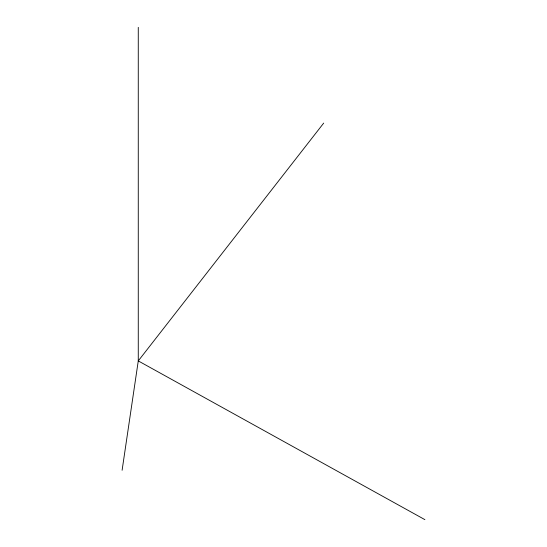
<?xml version="1.0" encoding="UTF-8"?>
<svg xmlns="http://www.w3.org/2000/svg" width="547" height="547" viewBox="0 0 547 547"><rect width="100%" height="100%" fill="white"/><g stroke="black" fill="none" stroke-linecap="round" stroke-linejoin="round"><path stroke-width="0.82" d="M122.104 470.27L138.268 360.911L138.268 27.35M323.694 123.102L138.268 360.911L424.896 519.65"/></g></svg>
